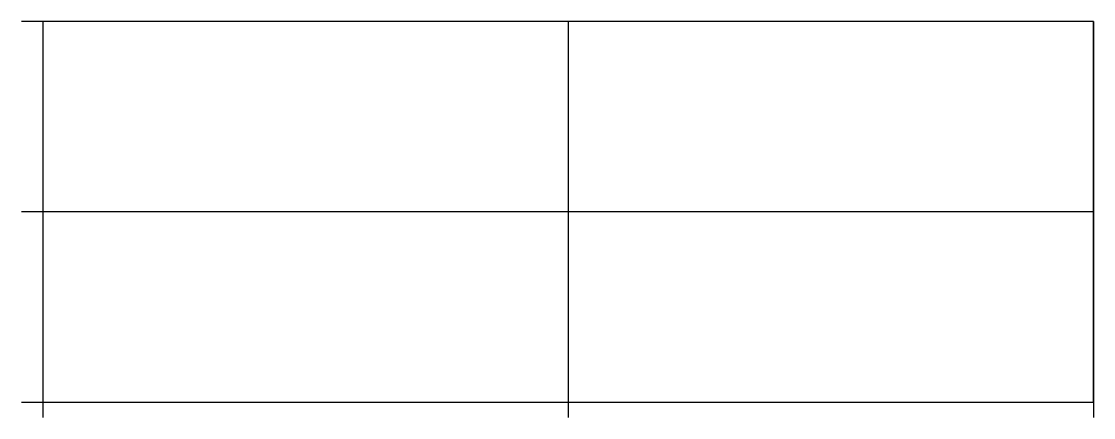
# Model space of a CAD drawing. Extents: x -4 to 196, y -3 to 71.
import ezdxf

# ---------------------------------------------------------------- set-up
doc = ezdxf.new("R2010")
doc.units = 0
doc.layers.get('0').update_dxf_attribs({"linetype": 'CONTINUOUS'})

msp = doc.modelspace()

# ---------------------------------------------------------------- linework, layer by layer
at = {"linetype": 'CONTINUOUS'}
for p, q in [((196, 71), (-3.97, 71)), ((0, 71), (0, -2.9)), ((196, 71), (0, 71)), ((0, 71), (0, 0)), ((196, 71), (0, 71)), ((0, 71), (0, 0)), ((196, 71), (0, 71)), ((196, 71), (0, 71)), ((0, 71), (0, 0)), ((98, 71), (98, -2.9)), ((196, 71), (196, -2.9)), ((196, 0), (196, 71)), ((196, 0), (196, 71)), ((196, 0), (196, 71)), ((196, 0), (196, 71)), ((196, 0), (196, 71)), ((196, 35.5), (-3.97, 35.5)), ((-3.97, 0), (196, 0)), ((0, 0), (196, 0)), ((0, 0), (196, 0)), ((0, 0), (196, 0))]:
    msp.add_line(p, q, dxfattribs=at)

doc.saveas('drawing.dxf')
